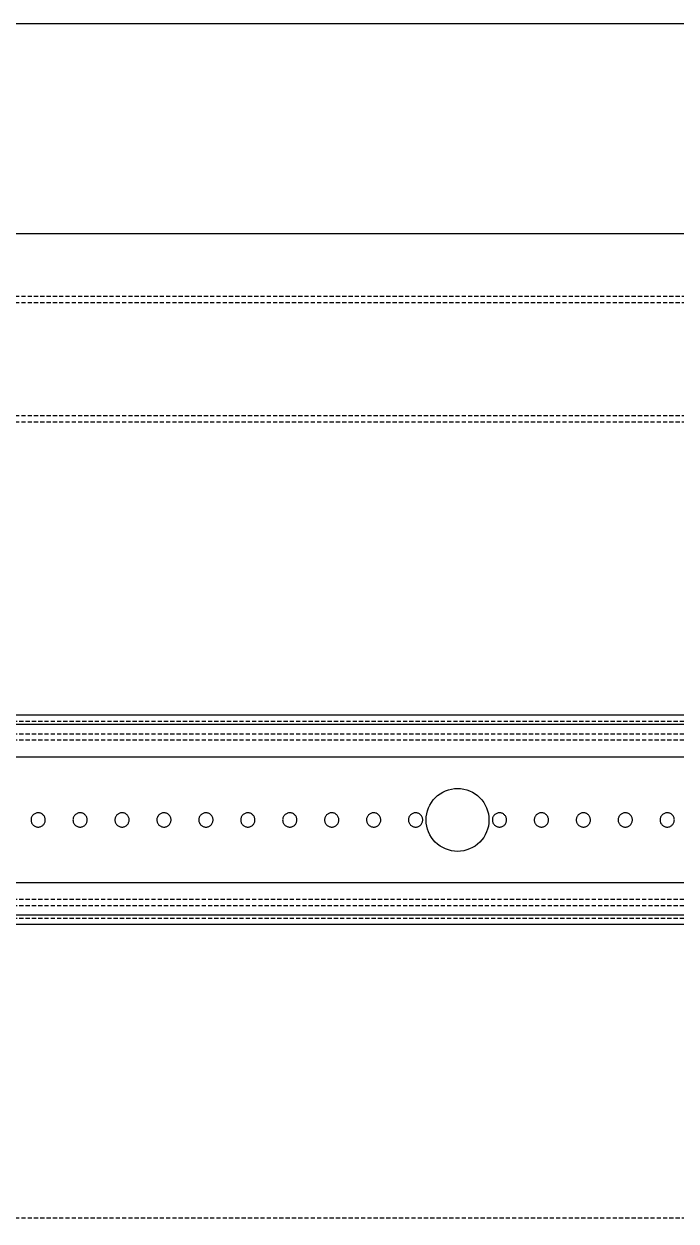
# Model space of a CAD drawing. Header units: metres. Extents: x -200 to 3000, y -1652 to 380.
# Drawn here: x 1643 to 1954, y -192 to 380 of the extents above; entities that cross this region are included whole.
import ezdxf

# ---------------------------------------------------------------- set-up
doc = ezdxf.new("R2010")
doc.units = ezdxf.units.M
doc.linetypes.add('DASHED2', pattern=[3, 2, -1])
for name, color, linetype in [('GIZLI', 8, 'DASHED2'), ('GORUNEN', 7, 'Continuous'), ('SINIR', 1, 'Continuous'), ('TEGET', 9, 'Continuous')]:
    doc.layers.add(name, color=color, linetype=linetype)

msp = doc.modelspace()

# ---------------------------------------------------------------- linework, layer by layer
at = {"layer": 'GIZLI'}
for points in [[(-100, 280), (2300, 280)], [(-80, 250), (2280, 250)], [(-80, 250), (2280, 250)], [(-80, 247), (2280, 247)], [(-80, 247), (2280, 247)], [(-80, 193), (2280, 193)], [(-80, 193), (2280, 193)], [(-80, 190), (2280, 190)], [(-80, 190), (2280, 190)], [(2090, 50), (150, 50)], [(2090, 50), (150, 50)], [(2090, 50), (150, 50)], [(2090, 47), (150, 47)], [(2090, 47), (150, 47)], [(2090, 47), (150, 47)], [(2090, 47), (150, 47)], [(2090, 41), (150, 41)], [(2090, 38), (150, 38)], [(2090, 30), (150, 30)], [(1835, 0), (1835.072, 1.47), (1835.288, 2.926), (1835.646, 4.354), (1836.142, 5.74), (1836.771, 7.071), (1837.528, 8.334), (1838.405, 9.516), (1839.393, 10.607), (1840.484, 11.595), (1841.666, 12.472), (1842.929, 13.229), (1844.26, 13.858), (1845.646, 14.354), (1847.074, 14.712), (1848.53, 14.928), (1850, 15)], [(1850, 15), (1851.47, 14.928), (1852.926, 14.712), (1854.354, 14.354), (1855.74, 13.858), (1857.071, 13.229), (1858.334, 12.472), (1859.516, 11.595), (1860.607, 10.607), (1861.595, 9.516), (1862.472, 8.334), (1863.229, 7.071), (1863.858, 5.74), (1864.354, 4.354), (1864.712, 2.926), (1864.928, 1.47), (1865, 0)], [(1648.37, 2.984), (1648.085, 2.81), (1647.819, 2.608), (1647.574, 2.382), (1647.352, 2.133), (1647.156, 1.863), (1646.987, 1.575), (1646.847, 1.272), (1646.738, 0.957), (1646.659, 0.633), (1646.613, 0.302), (1646.6, -0.031), (1646.62, -0.364), (1646.672, -0.694), (1646.756, -1.017), (1646.871, -1.33), (1647.016, -1.63), (1647.19, -1.915), (1647.392, -2.181), (1647.618, -2.426), (1647.867, -2.648), (1648.137, -2.844), (1648.425, -3.013), (1648.728, -3.153), (1649.043, -3.262), (1649.367, -3.341), (1649.698, -3.387), (1650.031, -3.4), (1650.364, -3.38), (1650.694, -3.328), (1651.017, -3.244), (1651.33, -3.129), (1651.63, -2.984)], [(1651.63, -2.984), (1651.915, -2.81), (1652.181, -2.608), (1652.426, -2.382), (1652.648, -2.133), (1652.844, -1.863), (1653.013, -1.575), (1653.153, -1.272), (1653.262, -0.957), (1653.341, -0.633), (1653.387, -0.302), (1653.4, 0.031), (1653.38, 0.364), (1653.328, 0.694), (1653.244, 1.017), (1653.129, 1.33), (1652.984, 1.63), (1652.81, 1.915), (1652.608, 2.181), (1652.382, 2.426), (1652.133, 2.648), (1651.863, 2.844), (1651.575, 3.013), (1651.272, 3.153), (1650.957, 3.262), (1650.633, 3.341), (1650.302, 3.387), (1649.969, 3.4), (1649.636, 3.38), (1649.306, 3.328), (1648.983, 3.244), (1648.67, 3.129), (1648.37, 2.984)], [(1668.37, 2.984), (1668.085, 2.81), (1667.819, 2.608), (1667.574, 2.382), (1667.352, 2.133), (1667.156, 1.863), (1666.987, 1.575), (1666.847, 1.272), (1666.738, 0.957), (1666.659, 0.633), (1666.613, 0.302), (1666.6, -0.031), (1666.62, -0.364), (1666.672, -0.694), (1666.756, -1.017), (1666.871, -1.33), (1667.016, -1.63), (1667.19, -1.915), (1667.392, -2.181), (1667.618, -2.426), (1667.867, -2.648), (1668.137, -2.844), (1668.425, -3.013), (1668.728, -3.153), (1669.043, -3.262), (1669.367, -3.341), (1669.698, -3.387), (1670.031, -3.4), (1670.364, -3.38), (1670.694, -3.328), (1671.017, -3.244), (1671.33, -3.129), (1671.63, -2.984)], [(1671.63, -2.984), (1671.915, -2.81), (1672.181, -2.608), (1672.426, -2.382), (1672.648, -2.133), (1672.844, -1.863), (1673.013, -1.575), (1673.153, -1.272), (1673.262, -0.957), (1673.341, -0.633), (1673.387, -0.302), (1673.4, 0.031), (1673.38, 0.364), (1673.328, 0.694), (1673.244, 1.017), (1673.129, 1.33), (1672.984, 1.63), (1672.81, 1.915), (1672.608, 2.181), (1672.382, 2.426), (1672.133, 2.648), (1671.863, 2.844), (1671.575, 3.013), (1671.272, 3.153), (1670.957, 3.262), (1670.633, 3.341), (1670.302, 3.387), (1669.969, 3.4), (1669.636, 3.38), (1669.306, 3.328), (1668.983, 3.244), (1668.67, 3.129), (1668.37, 2.984)], [(1688.37, 2.984), (1688.085, 2.81), (1687.819, 2.608), (1687.574, 2.382), (1687.352, 2.133), (1687.156, 1.863), (1686.987, 1.575), (1686.847, 1.272), (1686.738, 0.957), (1686.659, 0.633), (1686.613, 0.302), (1686.6, -0.031), (1686.62, -0.364), (1686.672, -0.694), (1686.756, -1.017), (1686.871, -1.33), (1687.016, -1.63), (1687.19, -1.915), (1687.392, -2.181), (1687.618, -2.426), (1687.867, -2.648), (1688.137, -2.844), (1688.425, -3.013), (1688.728, -3.153), (1689.043, -3.262), (1689.367, -3.341), (1689.698, -3.387), (1690.031, -3.4), (1690.364, -3.38), (1690.694, -3.328), (1691.017, -3.244), (1691.33, -3.129), (1691.63, -2.984)], [(1691.63, -2.984), (1691.915, -2.81), (1692.181, -2.608), (1692.426, -2.382), (1692.648, -2.133), (1692.844, -1.863), (1693.013, -1.575), (1693.153, -1.272), (1693.262, -0.957), (1693.341, -0.633), (1693.387, -0.302), (1693.4, 0.031), (1693.38, 0.364), (1693.328, 0.694), (1693.244, 1.017), (1693.129, 1.33), (1692.984, 1.63), (1692.81, 1.915), (1692.608, 2.181), (1692.382, 2.426), (1692.133, 2.648), (1691.863, 2.844), (1691.575, 3.013), (1691.272, 3.153), (1690.957, 3.262), (1690.633, 3.341), (1690.302, 3.387), (1689.969, 3.4), (1689.636, 3.38), (1689.306, 3.328), (1688.983, 3.244), (1688.67, 3.129), (1688.37, 2.984)], [(1708.37, 2.984), (1708.085, 2.81), (1707.819, 2.608), (1707.574, 2.382), (1707.352, 2.133), (1707.156, 1.863), (1706.987, 1.575), (1706.847, 1.272), (1706.738, 0.957), (1706.659, 0.633), (1706.613, 0.302), (1706.6, -0.031), (1706.62, -0.364), (1706.672, -0.694), (1706.756, -1.017), (1706.871, -1.33), (1707.016, -1.63), (1707.19, -1.915), (1707.392, -2.181), (1707.618, -2.426), (1707.867, -2.648), (1708.137, -2.844), (1708.425, -3.013), (1708.728, -3.153), (1709.043, -3.262), (1709.367, -3.341), (1709.698, -3.387), (1710.031, -3.4), (1710.364, -3.38), (1710.694, -3.328), (1711.017, -3.244), (1711.33, -3.129), (1711.63, -2.984)], [(1711.63, -2.984), (1711.915, -2.81), (1712.181, -2.608), (1712.426, -2.382), (1712.648, -2.133), (1712.844, -1.863), (1713.013, -1.575), (1713.153, -1.272), (1713.262, -0.957), (1713.341, -0.633), (1713.387, -0.302), (1713.4, 0.031), (1713.38, 0.364), (1713.328, 0.694), (1713.244, 1.017), (1713.129, 1.33), (1712.984, 1.63), (1712.81, 1.915), (1712.608, 2.181), (1712.382, 2.426), (1712.133, 2.648), (1711.863, 2.844), (1711.575, 3.013), (1711.272, 3.153), (1710.957, 3.262), (1710.633, 3.341), (1710.302, 3.387), (1709.969, 3.4), (1709.636, 3.38), (1709.306, 3.328), (1708.983, 3.244), (1708.67, 3.129), (1708.37, 2.984)], [(1728.37, 2.984), (1728.085, 2.81), (1727.819, 2.608), (1727.574, 2.382), (1727.352, 2.133), (1727.156, 1.863), (1726.987, 1.575), (1726.847, 1.272), (1726.738, 0.957), (1726.659, 0.633), (1726.613, 0.302), (1726.6, -0.031), (1726.62, -0.364), (1726.672, -0.694), (1726.756, -1.017), (1726.871, -1.33), (1727.016, -1.63), (1727.19, -1.915), (1727.392, -2.181), (1727.618, -2.426), (1727.867, -2.648), (1728.137, -2.844), (1728.425, -3.013), (1728.728, -3.153), (1729.043, -3.262), (1729.367, -3.341), (1729.698, -3.387), (1730.031, -3.4), (1730.364, -3.38), (1730.694, -3.328), (1731.017, -3.244), (1731.33, -3.129), (1731.63, -2.984)], [(1731.63, -2.984), (1731.915, -2.81), (1732.181, -2.608), (1732.426, -2.382), (1732.648, -2.133), (1732.844, -1.863), (1733.013, -1.575), (1733.153, -1.272), (1733.262, -0.957), (1733.341, -0.633), (1733.387, -0.302), (1733.4, 0.031), (1733.38, 0.364), (1733.328, 0.694), (1733.244, 1.017), (1733.129, 1.33), (1732.984, 1.63), (1732.81, 1.915), (1732.608, 2.181), (1732.382, 2.426), (1732.133, 2.648), (1731.863, 2.844), (1731.575, 3.013), (1731.272, 3.153), (1730.957, 3.262), (1730.633, 3.341), (1730.302, 3.387), (1729.969, 3.4), (1729.636, 3.38), (1729.306, 3.328), (1728.983, 3.244), (1728.67, 3.129), (1728.37, 2.984)], [(1748.37, 2.984), (1748.085, 2.81), (1747.819, 2.608), (1747.574, 2.382), (1747.352, 2.133), (1747.156, 1.863), (1746.987, 1.575), (1746.847, 1.272), (1746.738, 0.957), (1746.659, 0.633), (1746.613, 0.302), (1746.6, -0.031), (1746.62, -0.364), (1746.672, -0.694), (1746.756, -1.017), (1746.871, -1.33), (1747.016, -1.63), (1747.19, -1.915), (1747.392, -2.181), (1747.618, -2.426), (1747.867, -2.648), (1748.137, -2.844), (1748.425, -3.013), (1748.728, -3.153), (1749.043, -3.262), (1749.367, -3.341), (1749.698, -3.387), (1750.031, -3.4), (1750.364, -3.38), (1750.694, -3.328), (1751.017, -3.244), (1751.33, -3.129), (1751.63, -2.984)], [(1751.63, -2.984), (1751.915, -2.81), (1752.181, -2.608), (1752.426, -2.382), (1752.648, -2.133), (1752.844, -1.863), (1753.013, -1.575), (1753.153, -1.272), (1753.262, -0.957), (1753.341, -0.633), (1753.387, -0.302), (1753.4, 0.031), (1753.38, 0.364), (1753.328, 0.694), (1753.244, 1.017), (1753.129, 1.33), (1752.984, 1.63), (1752.81, 1.915), (1752.608, 2.181), (1752.382, 2.426), (1752.133, 2.648), (1751.863, 2.844), (1751.575, 3.013), (1751.272, 3.153), (1750.957, 3.262), (1750.633, 3.341), (1750.302, 3.387), (1749.969, 3.4), (1749.636, 3.38), (1749.306, 3.328), (1748.983, 3.244), (1748.67, 3.129), (1748.37, 2.984)], [(1768.37, 2.984), (1768.085, 2.81), (1767.819, 2.608), (1767.574, 2.382), (1767.352, 2.133), (1767.156, 1.863), (1766.987, 1.575), (1766.847, 1.272), (1766.738, 0.957), (1766.659, 0.633), (1766.613, 0.302), (1766.6, -0.031), (1766.62, -0.364), (1766.672, -0.694), (1766.756, -1.017), (1766.871, -1.33), (1767.016, -1.63), (1767.19, -1.915), (1767.392, -2.181), (1767.618, -2.426), (1767.867, -2.648), (1768.137, -2.844), (1768.425, -3.013), (1768.728, -3.153), (1769.043, -3.262), (1769.367, -3.341), (1769.698, -3.387), (1770.031, -3.4), (1770.364, -3.38), (1770.694, -3.328), (1771.017, -3.244), (1771.33, -3.129), (1771.63, -2.984)], [(1771.63, -2.984), (1771.915, -2.81), (1772.181, -2.608), (1772.426, -2.382), (1772.648, -2.133), (1772.844, -1.863), (1773.013, -1.575), (1773.153, -1.272), (1773.262, -0.957), (1773.341, -0.633), (1773.387, -0.302), (1773.4, 0.031), (1773.38, 0.364), (1773.328, 0.694), (1773.244, 1.017), (1773.129, 1.33), (1772.984, 1.63), (1772.81, 1.915), (1772.608, 2.181), (1772.382, 2.426), (1772.133, 2.648), (1771.863, 2.844), (1771.575, 3.013), (1771.272, 3.153), (1770.957, 3.262), (1770.633, 3.341), (1770.302, 3.387), (1769.969, 3.4), (1769.636, 3.38), (1769.306, 3.328), (1768.983, 3.244), (1768.67, 3.129), (1768.37, 2.984)], [(1788.37, 2.984), (1788.085, 2.81), (1787.819, 2.608), (1787.574, 2.382), (1787.352, 2.133), (1787.156, 1.863), (1786.987, 1.575), (1786.847, 1.272), (1786.738, 0.957), (1786.659, 0.633), (1786.613, 0.302), (1786.6, -0.031), (1786.62, -0.364), (1786.672, -0.694), (1786.756, -1.017), (1786.871, -1.33), (1787.016, -1.63), (1787.19, -1.915), (1787.392, -2.181), (1787.618, -2.426), (1787.867, -2.648), (1788.137, -2.844), (1788.425, -3.013), (1788.728, -3.153), (1789.043, -3.262), (1789.367, -3.341), (1789.698, -3.387), (1790.031, -3.4), (1790.364, -3.38), (1790.694, -3.328), (1791.017, -3.244), (1791.33, -3.129), (1791.63, -2.984)], [(1791.63, -2.984), (1791.915, -2.81), (1792.181, -2.608), (1792.426, -2.382), (1792.648, -2.133), (1792.844, -1.863), (1793.013, -1.575), (1793.153, -1.272), (1793.262, -0.957), (1793.341, -0.633), (1793.387, -0.302), (1793.4, 0.031), (1793.38, 0.364), (1793.328, 0.694), (1793.244, 1.017), (1793.129, 1.33), (1792.984, 1.63), (1792.81, 1.915), (1792.608, 2.181), (1792.382, 2.426), (1792.133, 2.648), (1791.863, 2.844), (1791.575, 3.013), (1791.272, 3.153), (1790.957, 3.262), (1790.633, 3.341), (1790.302, 3.387), (1789.969, 3.4), (1789.636, 3.38), (1789.306, 3.328), (1788.983, 3.244), (1788.67, 3.129), (1788.37, 2.984)], [(1808.37, 2.984), (1808.085, 2.81), (1807.819, 2.608), (1807.574, 2.382), (1807.352, 2.133), (1807.156, 1.863), (1806.987, 1.575), (1806.847, 1.272), (1806.738, 0.957), (1806.659, 0.633), (1806.613, 0.302), (1806.6, -0.031), (1806.62, -0.364), (1806.672, -0.694), (1806.756, -1.017), (1806.871, -1.33), (1807.016, -1.63), (1807.19, -1.915), (1807.392, -2.181), (1807.618, -2.426), (1807.867, -2.648), (1808.137, -2.844), (1808.425, -3.013), (1808.728, -3.153), (1809.043, -3.262), (1809.367, -3.341), (1809.698, -3.387), (1810.031, -3.4), (1810.364, -3.38), (1810.694, -3.328), (1811.017, -3.244), (1811.33, -3.129), (1811.63, -2.984)], [(1811.63, -2.984), (1811.915, -2.81), (1812.181, -2.608), (1812.426, -2.382), (1812.648, -2.133), (1812.844, -1.863), (1813.013, -1.575), (1813.153, -1.272), (1813.262, -0.957), (1813.341, -0.633), (1813.387, -0.302), (1813.4, 0.031), (1813.38, 0.364), (1813.328, 0.694), (1813.244, 1.017), (1813.129, 1.33), (1812.984, 1.63), (1812.81, 1.915), (1812.608, 2.181), (1812.382, 2.426), (1812.133, 2.648), (1811.863, 2.844), (1811.575, 3.013), (1811.272, 3.153), (1810.957, 3.262), (1810.633, 3.341), (1810.302, 3.387), (1809.969, 3.4), (1809.636, 3.38), (1809.306, 3.328), (1808.983, 3.244), (1808.67, 3.129), (1808.37, 2.984)], [(1828.37, 2.984), (1828.085, 2.81), (1827.819, 2.608), (1827.574, 2.382), (1827.352, 2.133), (1827.156, 1.863), (1826.987, 1.575), (1826.847, 1.272), (1826.738, 0.957), (1826.659, 0.633), (1826.613, 0.302), (1826.6, -0.031), (1826.62, -0.364), (1826.672, -0.694), (1826.756, -1.017), (1826.871, -1.33), (1827.016, -1.63), (1827.19, -1.915), (1827.392, -2.181), (1827.618, -2.426), (1827.867, -2.648), (1828.137, -2.844), (1828.425, -3.013), (1828.728, -3.153), (1829.043, -3.262), (1829.367, -3.341), (1829.698, -3.387), (1830.031, -3.4), (1830.364, -3.38), (1830.694, -3.328), (1831.017, -3.244), (1831.33, -3.129), (1831.63, -2.984)], [(1831.63, -2.984), (1831.915, -2.81), (1832.181, -2.608), (1832.426, -2.382), (1832.648, -2.133), (1832.844, -1.863), (1833.013, -1.575), (1833.153, -1.272), (1833.262, -0.957), (1833.341, -0.633), (1833.387, -0.302), (1833.4, 0.031), (1833.38, 0.364), (1833.328, 0.694), (1833.244, 1.017), (1833.129, 1.33), (1832.984, 1.63), (1832.81, 1.915), (1832.608, 2.181), (1832.382, 2.426), (1832.133, 2.648), (1831.863, 2.844), (1831.575, 3.013), (1831.272, 3.153), (1830.957, 3.262), (1830.633, 3.341), (1830.302, 3.387), (1829.969, 3.4), (1829.636, 3.38), (1829.306, 3.328), (1828.983, 3.244), (1828.67, 3.129), (1828.37, 2.984)], [(1865, 0), (1864.928, -1.47), (1864.712, -2.926), (1864.354, -4.354), (1863.858, -5.74), (1863.229, -7.071), (1862.472, -8.334), (1861.595, -9.516), (1860.607, -10.607), (1859.516, -11.595), (1858.334, -12.472), (1857.071, -13.229), (1855.74, -13.858), (1854.354, -14.354), (1852.926, -14.712), (1851.47, -14.928), (1850, -15)], [(1868.37, 2.984), (1868.085, 2.81), (1867.819, 2.608), (1867.574, 2.382), (1867.352, 2.133), (1867.156, 1.863), (1866.987, 1.575), (1866.847, 1.272), (1866.738, 0.957), (1866.659, 0.633), (1866.613, 0.302), (1866.6, -0.031), (1866.62, -0.364), (1866.672, -0.694), (1866.756, -1.017), (1866.871, -1.33), (1867.016, -1.63), (1867.19, -1.915), (1867.392, -2.181), (1867.618, -2.426), (1867.867, -2.648), (1868.137, -2.844), (1868.425, -3.013), (1868.728, -3.153), (1869.043, -3.262), (1869.367, -3.341), (1869.698, -3.387), (1870.031, -3.4), (1870.364, -3.38), (1870.694, -3.328), (1871.017, -3.244), (1871.33, -3.129), (1871.63, -2.984)], [(1871.63, -2.984), (1871.915, -2.81), (1872.181, -2.608), (1872.426, -2.382), (1872.648, -2.133), (1872.844, -1.863), (1873.013, -1.575), (1873.153, -1.272), (1873.262, -0.957), (1873.341, -0.633), (1873.387, -0.302), (1873.4, 0.031), (1873.38, 0.364), (1873.328, 0.694), (1873.244, 1.017), (1873.129, 1.33), (1872.984, 1.63), (1872.81, 1.915), (1872.608, 2.181), (1872.382, 2.426), (1872.133, 2.648), (1871.863, 2.844), (1871.575, 3.013), (1871.272, 3.153), (1870.957, 3.262), (1870.633, 3.341), (1870.302, 3.387), (1869.969, 3.4), (1869.636, 3.38), (1869.306, 3.328), (1868.983, 3.244), (1868.67, 3.129), (1868.37, 2.984)], [(1888.37, 2.984), (1888.085, 2.81), (1887.819, 2.608), (1887.574, 2.382), (1887.352, 2.133), (1887.156, 1.863), (1886.987, 1.575), (1886.847, 1.272), (1886.738, 0.957), (1886.659, 0.633), (1886.613, 0.302), (1886.6, -0.031), (1886.62, -0.364), (1886.672, -0.694), (1886.756, -1.017), (1886.871, -1.33), (1887.016, -1.63), (1887.19, -1.915), (1887.392, -2.181), (1887.618, -2.426), (1887.867, -2.648), (1888.137, -2.844), (1888.425, -3.013), (1888.728, -3.153), (1889.043, -3.262), (1889.367, -3.341), (1889.698, -3.387), (1890.031, -3.4), (1890.364, -3.38), (1890.694, -3.328), (1891.017, -3.244), (1891.33, -3.129), (1891.63, -2.984)], [(1891.63, -2.984), (1891.915, -2.81), (1892.181, -2.608), (1892.426, -2.382), (1892.648, -2.133), (1892.844, -1.863), (1893.013, -1.575), (1893.153, -1.272), (1893.262, -0.957), (1893.341, -0.633), (1893.387, -0.302), (1893.4, 0.031), (1893.38, 0.364), (1893.328, 0.694), (1893.244, 1.017), (1893.129, 1.33), (1892.984, 1.63), (1892.81, 1.915), (1892.608, 2.181), (1892.382, 2.426), (1892.133, 2.648), (1891.863, 2.844), (1891.575, 3.013), (1891.272, 3.153), (1890.957, 3.262), (1890.633, 3.341), (1890.302, 3.387), (1889.969, 3.4), (1889.636, 3.38), (1889.306, 3.328), (1888.983, 3.244), (1888.67, 3.129), (1888.37, 2.984)], [(1908.37, 2.984), (1908.085, 2.81), (1907.819, 2.608), (1907.574, 2.382), (1907.352, 2.133), (1907.156, 1.863), (1906.987, 1.575), (1906.847, 1.272), (1906.738, 0.957), (1906.659, 0.633), (1906.613, 0.302), (1906.6, -0.031), (1906.62, -0.364), (1906.672, -0.694), (1906.756, -1.017), (1906.871, -1.33), (1907.016, -1.63), (1907.19, -1.915), (1907.392, -2.181), (1907.618, -2.426), (1907.867, -2.648), (1908.137, -2.844), (1908.425, -3.013), (1908.728, -3.153), (1909.043, -3.262), (1909.367, -3.341), (1909.698, -3.387), (1910.031, -3.4), (1910.364, -3.38), (1910.694, -3.328), (1911.017, -3.244), (1911.33, -3.129), (1911.63, -2.984)], [(1911.63, -2.984), (1911.915, -2.81), (1912.181, -2.608), (1912.426, -2.382), (1912.648, -2.133), (1912.844, -1.863), (1913.013, -1.575), (1913.153, -1.272), (1913.262, -0.957), (1913.341, -0.633), (1913.387, -0.302), (1913.4, 0.031), (1913.38, 0.364), (1913.328, 0.694), (1913.244, 1.017), (1913.129, 1.33), (1912.984, 1.63), (1912.81, 1.915), (1912.608, 2.181), (1912.382, 2.426), (1912.133, 2.648), (1911.863, 2.844), (1911.575, 3.013), (1911.272, 3.153), (1910.957, 3.262), (1910.633, 3.341), (1910.302, 3.387), (1909.969, 3.4), (1909.636, 3.38), (1909.306, 3.328), (1908.983, 3.244), (1908.67, 3.129), (1908.37, 2.984)], [(1928.37, 2.984), (1928.085, 2.81), (1927.819, 2.608), (1927.574, 2.382), (1927.352, 2.133), (1927.156, 1.863), (1926.987, 1.575), (1926.847, 1.272), (1926.738, 0.957), (1926.659, 0.633), (1926.613, 0.302), (1926.6, -0.031), (1926.62, -0.364), (1926.672, -0.694), (1926.756, -1.017), (1926.871, -1.33), (1927.016, -1.63), (1927.19, -1.915), (1927.392, -2.181), (1927.618, -2.426), (1927.867, -2.648), (1928.137, -2.844), (1928.425, -3.013), (1928.728, -3.153), (1929.043, -3.262), (1929.367, -3.341), (1929.698, -3.387), (1930.031, -3.4), (1930.364, -3.38), (1930.694, -3.328), (1931.017, -3.244), (1931.33, -3.129), (1931.63, -2.984)], [(1931.63, -2.984), (1931.915, -2.81), (1932.181, -2.608), (1932.426, -2.382), (1932.648, -2.133), (1932.844, -1.863), (1933.013, -1.575), (1933.153, -1.272), (1933.262, -0.957), (1933.341, -0.633), (1933.387, -0.302), (1933.4, 0.031), (1933.38, 0.364), (1933.328, 0.694), (1933.244, 1.017), (1933.129, 1.33), (1932.984, 1.63), (1932.81, 1.915), (1932.608, 2.181), (1932.382, 2.426), (1932.133, 2.648), (1931.863, 2.844), (1931.575, 3.013), (1931.272, 3.153), (1930.957, 3.262), (1930.633, 3.341), (1930.302, 3.387), (1929.969, 3.4), (1929.636, 3.38), (1929.306, 3.328), (1928.983, 3.244), (1928.67, 3.129), (1928.37, 2.984)], [(1948.37, 2.984), (1948.085, 2.81), (1947.819, 2.608), (1947.574, 2.382), (1947.352, 2.133), (1947.156, 1.863), (1946.987, 1.575), (1946.847, 1.272), (1946.738, 0.957), (1946.659, 0.633), (1946.613, 0.302), (1946.6, -0.031), (1946.62, -0.364), (1946.672, -0.694), (1946.756, -1.017), (1946.871, -1.33), (1947.016, -1.63), (1947.19, -1.915), (1947.392, -2.181), (1947.618, -2.426), (1947.867, -2.648), (1948.137, -2.844), (1948.425, -3.013), (1948.728, -3.153), (1949.043, -3.262), (1949.367, -3.341), (1949.698, -3.387), (1950.031, -3.4), (1950.364, -3.38), (1950.694, -3.328), (1951.017, -3.244), (1951.33, -3.129), (1951.63, -2.984)], [(1951.63, -2.984), (1951.915, -2.81), (1952.181, -2.608), (1952.426, -2.382), (1952.648, -2.133), (1952.844, -1.863), (1953.013, -1.575), (1953.153, -1.272), (1953.262, -0.957), (1953.341, -0.633), (1953.387, -0.302), (1953.4, 0.031), (1953.38, 0.364), (1953.328, 0.694), (1953.244, 1.017), (1953.129, 1.33), (1952.984, 1.63), (1952.81, 1.915), (1952.608, 2.181), (1952.382, 2.426), (1952.133, 2.648), (1951.863, 2.844), (1951.575, 3.013), (1951.272, 3.153), (1950.957, 3.262), (1950.633, 3.341), (1950.302, 3.387), (1949.969, 3.4), (1949.636, 3.38), (1949.306, 3.328), (1948.983, 3.244), (1948.67, 3.129), (1948.37, 2.984)], [(1850, -15), (1848.53, -14.928), (1847.074, -14.712), (1845.646, -14.354), (1844.26, -13.858), (1842.929, -13.229), (1841.666, -12.472), (1840.484, -11.595), (1839.393, -10.607), (1838.405, -9.516), (1837.528, -8.334), (1836.771, -7.071), (1836.142, -5.74), (1835.646, -4.354), (1835.288, -2.926), (1835.072, -1.47), (1835, 0)], [(2090, -30), (150, -30)], [(2090, -38), (150, -38)], [(2090, -41), (150, -41)], [(2090, -47), (150, -47)], [(2090, -47), (150, -47)], [(2090, -47), (150, -47)], [(2090, -47), (150, -47)], [(2090, -50), (150, -50)], [(2090, -50), (150, -50)], [(-80, -190), (2280, -190)], [(-80, -190), (2280, -190)]]:
    msp.add_lwpolyline(points, dxfattribs=at)
at = {"layer": 'GORUNEN'}
for points in [[(-100, 280), (2300, 280)], [(2087, 50), (150, 50)], [(1985, 30), (1105.5, 30)], [(1835, 0), (1835.072, 1.47), (1835.288, 2.926), (1835.646, 4.354), (1836.142, 5.74), (1836.771, 7.071), (1837.528, 8.334), (1838.405, 9.516), (1839.393, 10.607), (1840.484, 11.595), (1841.666, 12.472), (1842.929, 13.229), (1844.26, 13.858), (1845.646, 14.354), (1847.074, 14.712), (1848.53, 14.928), (1850, 15)], [(1850, 15), (1851.47, 14.928), (1852.926, 14.712), (1854.354, 14.354), (1855.74, 13.858), (1857.071, 13.229), (1858.334, 12.472), (1859.516, 11.595), (1860.607, 10.607), (1861.595, 9.516), (1862.472, 8.334), (1863.229, 7.071), (1863.858, 5.74), (1864.354, 4.354), (1864.712, 2.926), (1864.928, 1.47), (1865, 0)], [(1648.37, 2.984), (1648.085, 2.81), (1647.819, 2.608), (1647.574, 2.382), (1647.352, 2.133), (1647.156, 1.863), (1646.987, 1.575), (1646.847, 1.272), (1646.738, 0.957), (1646.659, 0.633), (1646.613, 0.302), (1646.6, -0.031), (1646.62, -0.364), (1646.672, -0.694), (1646.756, -1.017), (1646.871, -1.33), (1647.016, -1.63), (1647.19, -1.915), (1647.392, -2.181), (1647.618, -2.426), (1647.867, -2.648), (1648.137, -2.844), (1648.425, -3.013), (1648.728, -3.153), (1649.043, -3.262), (1649.367, -3.341), (1649.698, -3.387), (1650.031, -3.4), (1650.364, -3.38), (1650.694, -3.328), (1651.017, -3.244), (1651.33, -3.129), (1651.63, -2.984)], [(1651.63, -2.984), (1651.915, -2.81), (1652.181, -2.608), (1652.426, -2.382), (1652.648, -2.133), (1652.844, -1.863), (1653.013, -1.575), (1653.153, -1.272), (1653.262, -0.957), (1653.341, -0.633), (1653.387, -0.302), (1653.4, 0.031), (1653.38, 0.364), (1653.328, 0.694), (1653.244, 1.017), (1653.129, 1.33), (1652.984, 1.63), (1652.81, 1.915), (1652.608, 2.181), (1652.382, 2.426), (1652.133, 2.648), (1651.863, 2.844), (1651.575, 3.013), (1651.272, 3.153), (1650.957, 3.262), (1650.633, 3.341), (1650.302, 3.387), (1649.969, 3.4), (1649.636, 3.38), (1649.306, 3.328), (1648.983, 3.244), (1648.67, 3.129), (1648.37, 2.984)], [(1668.37, 2.984), (1668.085, 2.81), (1667.819, 2.608), (1667.574, 2.382), (1667.352, 2.133), (1667.156, 1.863), (1666.987, 1.575), (1666.847, 1.272), (1666.738, 0.957), (1666.659, 0.633), (1666.613, 0.302), (1666.6, -0.031), (1666.62, -0.364), (1666.672, -0.694), (1666.756, -1.017), (1666.871, -1.33), (1667.016, -1.63), (1667.19, -1.915), (1667.392, -2.181), (1667.618, -2.426), (1667.867, -2.648), (1668.137, -2.844), (1668.425, -3.013), (1668.728, -3.153), (1669.043, -3.262), (1669.367, -3.341), (1669.698, -3.387), (1670.031, -3.4), (1670.364, -3.38), (1670.694, -3.328), (1671.017, -3.244), (1671.33, -3.129), (1671.63, -2.984)], [(1671.63, -2.984), (1671.915, -2.81), (1672.181, -2.608), (1672.426, -2.382), (1672.648, -2.133), (1672.844, -1.863), (1673.013, -1.575), (1673.153, -1.272), (1673.262, -0.957), (1673.341, -0.633), (1673.387, -0.302), (1673.4, 0.031), (1673.38, 0.364), (1673.328, 0.694), (1673.244, 1.017), (1673.129, 1.33), (1672.984, 1.63), (1672.81, 1.915), (1672.608, 2.181), (1672.382, 2.426), (1672.133, 2.648), (1671.863, 2.844), (1671.575, 3.013), (1671.272, 3.153), (1670.957, 3.262), (1670.633, 3.341), (1670.302, 3.387), (1669.969, 3.4), (1669.636, 3.38), (1669.306, 3.328), (1668.983, 3.244), (1668.67, 3.129), (1668.37, 2.984)], [(1688.37, 2.984), (1688.085, 2.81), (1687.819, 2.608), (1687.574, 2.382), (1687.352, 2.133), (1687.156, 1.863), (1686.987, 1.575), (1686.847, 1.272), (1686.738, 0.957), (1686.659, 0.633), (1686.613, 0.302), (1686.6, -0.031), (1686.62, -0.364), (1686.672, -0.694), (1686.756, -1.017), (1686.871, -1.33), (1687.016, -1.63), (1687.19, -1.915), (1687.392, -2.181), (1687.618, -2.426), (1687.867, -2.648), (1688.137, -2.844), (1688.425, -3.013), (1688.728, -3.153), (1689.043, -3.262), (1689.367, -3.341), (1689.698, -3.387), (1690.031, -3.4), (1690.364, -3.38), (1690.694, -3.328), (1691.017, -3.244), (1691.33, -3.129), (1691.63, -2.984)], [(1691.63, -2.984), (1691.915, -2.81), (1692.181, -2.608), (1692.426, -2.382), (1692.648, -2.133), (1692.844, -1.863), (1693.013, -1.575), (1693.153, -1.272), (1693.262, -0.957), (1693.341, -0.633), (1693.387, -0.302), (1693.4, 0.031), (1693.38, 0.364), (1693.328, 0.694), (1693.244, 1.017), (1693.129, 1.33), (1692.984, 1.63), (1692.81, 1.915), (1692.608, 2.181), (1692.382, 2.426), (1692.133, 2.648), (1691.863, 2.844), (1691.575, 3.013), (1691.272, 3.153), (1690.957, 3.262), (1690.633, 3.341), (1690.302, 3.387), (1689.969, 3.4), (1689.636, 3.38), (1689.306, 3.328), (1688.983, 3.244), (1688.67, 3.129), (1688.37, 2.984)], [(1708.37, 2.984), (1708.085, 2.81), (1707.819, 2.608), (1707.574, 2.382), (1707.352, 2.133), (1707.156, 1.863), (1706.987, 1.575), (1706.847, 1.272), (1706.738, 0.957), (1706.659, 0.633), (1706.613, 0.302), (1706.6, -0.031), (1706.62, -0.364), (1706.672, -0.694), (1706.756, -1.017), (1706.871, -1.33), (1707.016, -1.63), (1707.19, -1.915), (1707.392, -2.181), (1707.618, -2.426), (1707.867, -2.648), (1708.137, -2.844), (1708.425, -3.013), (1708.728, -3.153), (1709.043, -3.262), (1709.367, -3.341), (1709.698, -3.387), (1710.031, -3.4), (1710.364, -3.38), (1710.694, -3.328), (1711.017, -3.244), (1711.33, -3.129), (1711.63, -2.984)], [(1711.63, -2.984), (1711.915, -2.81), (1712.181, -2.608), (1712.426, -2.382), (1712.648, -2.133), (1712.844, -1.863), (1713.013, -1.575), (1713.153, -1.272), (1713.262, -0.957), (1713.341, -0.633), (1713.387, -0.302), (1713.4, 0.031), (1713.38, 0.364), (1713.328, 0.694), (1713.244, 1.017), (1713.129, 1.33), (1712.984, 1.63), (1712.81, 1.915), (1712.608, 2.181), (1712.382, 2.426), (1712.133, 2.648), (1711.863, 2.844), (1711.575, 3.013), (1711.272, 3.153), (1710.957, 3.262), (1710.633, 3.341), (1710.302, 3.387), (1709.969, 3.4), (1709.636, 3.38), (1709.306, 3.328), (1708.983, 3.244), (1708.67, 3.129), (1708.37, 2.984)], [(1728.37, 2.984), (1728.085, 2.81), (1727.819, 2.608), (1727.574, 2.382), (1727.352, 2.133), (1727.156, 1.863), (1726.987, 1.575), (1726.847, 1.272), (1726.738, 0.957), (1726.659, 0.633), (1726.613, 0.302), (1726.6, -0.031), (1726.62, -0.364), (1726.672, -0.694), (1726.756, -1.017), (1726.871, -1.33), (1727.016, -1.63), (1727.19, -1.915), (1727.392, -2.181), (1727.618, -2.426), (1727.867, -2.648), (1728.137, -2.844), (1728.425, -3.013), (1728.728, -3.153), (1729.043, -3.262), (1729.367, -3.341), (1729.698, -3.387), (1730.031, -3.4), (1730.364, -3.38), (1730.694, -3.328), (1731.017, -3.244), (1731.33, -3.129), (1731.63, -2.984)], [(1731.63, -2.984), (1731.915, -2.81), (1732.181, -2.608), (1732.426, -2.382), (1732.648, -2.133), (1732.844, -1.863), (1733.013, -1.575), (1733.153, -1.272), (1733.262, -0.957), (1733.341, -0.633), (1733.387, -0.302), (1733.4, 0.031), (1733.38, 0.364), (1733.328, 0.694), (1733.244, 1.017), (1733.129, 1.33), (1732.984, 1.63), (1732.81, 1.915), (1732.608, 2.181), (1732.382, 2.426), (1732.133, 2.648), (1731.863, 2.844), (1731.575, 3.013), (1731.272, 3.153), (1730.957, 3.262), (1730.633, 3.341), (1730.302, 3.387), (1729.969, 3.4), (1729.636, 3.38), (1729.306, 3.328), (1728.983, 3.244), (1728.67, 3.129), (1728.37, 2.984)], [(1748.37, 2.984), (1748.085, 2.81), (1747.819, 2.608), (1747.574, 2.382), (1747.352, 2.133), (1747.156, 1.863), (1746.987, 1.575), (1746.847, 1.272), (1746.738, 0.957), (1746.659, 0.633), (1746.613, 0.302), (1746.6, -0.031), (1746.62, -0.364), (1746.672, -0.694), (1746.756, -1.017), (1746.871, -1.33), (1747.016, -1.63), (1747.19, -1.915), (1747.392, -2.181), (1747.618, -2.426), (1747.867, -2.648), (1748.137, -2.844), (1748.425, -3.013), (1748.728, -3.153), (1749.043, -3.262), (1749.367, -3.341), (1749.698, -3.387), (1750.031, -3.4), (1750.364, -3.38), (1750.694, -3.328), (1751.017, -3.244), (1751.33, -3.129), (1751.63, -2.984)], [(1751.63, -2.984), (1751.915, -2.81), (1752.181, -2.608), (1752.426, -2.382), (1752.648, -2.133), (1752.844, -1.863), (1753.013, -1.575), (1753.153, -1.272), (1753.262, -0.957), (1753.341, -0.633), (1753.387, -0.302), (1753.4, 0.031), (1753.38, 0.364), (1753.328, 0.694), (1753.244, 1.017), (1753.129, 1.33), (1752.984, 1.63), (1752.81, 1.915), (1752.608, 2.181), (1752.382, 2.426), (1752.133, 2.648), (1751.863, 2.844), (1751.575, 3.013), (1751.272, 3.153), (1750.957, 3.262), (1750.633, 3.341), (1750.302, 3.387), (1749.969, 3.4), (1749.636, 3.38), (1749.306, 3.328), (1748.983, 3.244), (1748.67, 3.129), (1748.37, 2.984)], [(1768.37, 2.984), (1768.085, 2.81), (1767.819, 2.608), (1767.574, 2.382), (1767.352, 2.133), (1767.156, 1.863), (1766.987, 1.575), (1766.847, 1.272), (1766.738, 0.957), (1766.659, 0.633), (1766.613, 0.302), (1766.6, -0.031), (1766.62, -0.364), (1766.672, -0.694), (1766.756, -1.017), (1766.871, -1.33), (1767.016, -1.63), (1767.19, -1.915), (1767.392, -2.181), (1767.618, -2.426), (1767.867, -2.648), (1768.137, -2.844), (1768.425, -3.013), (1768.728, -3.153), (1769.043, -3.262), (1769.367, -3.341), (1769.698, -3.387), (1770.031, -3.4), (1770.364, -3.38), (1770.694, -3.328), (1771.017, -3.244), (1771.33, -3.129), (1771.63, -2.984)], [(1771.63, -2.984), (1771.915, -2.81), (1772.181, -2.608), (1772.426, -2.382), (1772.648, -2.133), (1772.844, -1.863), (1773.013, -1.575), (1773.153, -1.272), (1773.262, -0.957), (1773.341, -0.633), (1773.387, -0.302), (1773.4, 0.031), (1773.38, 0.364), (1773.328, 0.694), (1773.244, 1.017), (1773.129, 1.33), (1772.984, 1.63), (1772.81, 1.915), (1772.608, 2.181), (1772.382, 2.426), (1772.133, 2.648), (1771.863, 2.844), (1771.575, 3.013), (1771.272, 3.153), (1770.957, 3.262), (1770.633, 3.341), (1770.302, 3.387), (1769.969, 3.4), (1769.636, 3.38), (1769.306, 3.328), (1768.983, 3.244), (1768.67, 3.129), (1768.37, 2.984)], [(1788.37, 2.984), (1788.085, 2.81), (1787.819, 2.608), (1787.574, 2.382), (1787.352, 2.133), (1787.156, 1.863), (1786.987, 1.575), (1786.847, 1.272), (1786.738, 0.957), (1786.659, 0.633), (1786.613, 0.302), (1786.6, -0.031), (1786.62, -0.364), (1786.672, -0.694), (1786.756, -1.017), (1786.871, -1.33), (1787.016, -1.63), (1787.19, -1.915), (1787.392, -2.181), (1787.618, -2.426), (1787.867, -2.648), (1788.137, -2.844), (1788.425, -3.013), (1788.728, -3.153), (1789.043, -3.262), (1789.367, -3.341), (1789.698, -3.387), (1790.031, -3.4), (1790.364, -3.38), (1790.694, -3.328), (1791.017, -3.244), (1791.33, -3.129), (1791.63, -2.984)], [(1791.63, -2.984), (1791.915, -2.81), (1792.181, -2.608), (1792.426, -2.382), (1792.648, -2.133), (1792.844, -1.863), (1793.013, -1.575), (1793.153, -1.272), (1793.262, -0.957), (1793.341, -0.633), (1793.387, -0.302), (1793.4, 0.031), (1793.38, 0.364), (1793.328, 0.694), (1793.244, 1.017), (1793.129, 1.33), (1792.984, 1.63), (1792.81, 1.915), (1792.608, 2.181), (1792.382, 2.426), (1792.133, 2.648), (1791.863, 2.844), (1791.575, 3.013), (1791.272, 3.153), (1790.957, 3.262), (1790.633, 3.341), (1790.302, 3.387), (1789.969, 3.4), (1789.636, 3.38), (1789.306, 3.328), (1788.983, 3.244), (1788.67, 3.129), (1788.37, 2.984)], [(1808.37, 2.984), (1808.085, 2.81), (1807.819, 2.608), (1807.574, 2.382), (1807.352, 2.133), (1807.156, 1.863), (1806.987, 1.575), (1806.847, 1.272), (1806.738, 0.957), (1806.659, 0.633), (1806.613, 0.302), (1806.6, -0.031), (1806.62, -0.364), (1806.672, -0.694), (1806.756, -1.017), (1806.871, -1.33), (1807.016, -1.63), (1807.19, -1.915), (1807.392, -2.181), (1807.618, -2.426), (1807.867, -2.648), (1808.137, -2.844), (1808.425, -3.013), (1808.728, -3.153), (1809.043, -3.262), (1809.367, -3.341), (1809.698, -3.387), (1810.031, -3.4), (1810.364, -3.38), (1810.694, -3.328), (1811.017, -3.244), (1811.33, -3.129), (1811.63, -2.984)], [(1811.63, -2.984), (1811.915, -2.81), (1812.181, -2.608), (1812.426, -2.382), (1812.648, -2.133), (1812.844, -1.863), (1813.013, -1.575), (1813.153, -1.272), (1813.262, -0.957), (1813.341, -0.633), (1813.387, -0.302), (1813.4, 0.031), (1813.38, 0.364), (1813.328, 0.694), (1813.244, 1.017), (1813.129, 1.33), (1812.984, 1.63), (1812.81, 1.915), (1812.608, 2.181), (1812.382, 2.426), (1812.133, 2.648), (1811.863, 2.844), (1811.575, 3.013), (1811.272, 3.153), (1810.957, 3.262), (1810.633, 3.341), (1810.302, 3.387), (1809.969, 3.4), (1809.636, 3.38), (1809.306, 3.328), (1808.983, 3.244), (1808.67, 3.129), (1808.37, 2.984)], [(1828.37, 2.984), (1828.085, 2.81), (1827.819, 2.608), (1827.574, 2.382), (1827.352, 2.133), (1827.156, 1.863), (1826.987, 1.575), (1826.847, 1.272), (1826.738, 0.957), (1826.659, 0.633), (1826.613, 0.302), (1826.6, -0.031), (1826.62, -0.364), (1826.672, -0.694), (1826.756, -1.017), (1826.871, -1.33), (1827.016, -1.63), (1827.19, -1.915), (1827.392, -2.181), (1827.618, -2.426), (1827.867, -2.648), (1828.137, -2.844), (1828.425, -3.013), (1828.728, -3.153), (1829.043, -3.262), (1829.367, -3.341), (1829.698, -3.387), (1830.031, -3.4), (1830.364, -3.38), (1830.694, -3.328), (1831.017, -3.244), (1831.33, -3.129), (1831.63, -2.984)], [(1831.63, -2.984), (1831.915, -2.81), (1832.181, -2.608), (1832.426, -2.382), (1832.648, -2.133), (1832.844, -1.863), (1833.013, -1.575), (1833.153, -1.272), (1833.262, -0.957), (1833.341, -0.633), (1833.387, -0.302), (1833.4, 0.031), (1833.38, 0.364), (1833.328, 0.694), (1833.244, 1.017), (1833.129, 1.33), (1832.984, 1.63), (1832.81, 1.915), (1832.608, 2.181), (1832.382, 2.426), (1832.133, 2.648), (1831.863, 2.844), (1831.575, 3.013), (1831.272, 3.153), (1830.957, 3.262), (1830.633, 3.341), (1830.302, 3.387), (1829.969, 3.4), (1829.636, 3.38), (1829.306, 3.328), (1828.983, 3.244), (1828.67, 3.129), (1828.37, 2.984)], [(1865, 0), (1864.928, -1.47), (1864.712, -2.926), (1864.354, -4.354), (1863.858, -5.74), (1863.229, -7.071), (1862.472, -8.334), (1861.595, -9.516), (1860.607, -10.607), (1859.516, -11.595), (1858.334, -12.472), (1857.071, -13.229), (1855.74, -13.858), (1854.354, -14.354), (1852.926, -14.712), (1851.47, -14.928), (1850, -15)], [(1868.37, 2.984), (1868.085, 2.81), (1867.819, 2.608), (1867.574, 2.382), (1867.352, 2.133), (1867.156, 1.863), (1866.987, 1.575), (1866.847, 1.272), (1866.738, 0.957), (1866.659, 0.633), (1866.613, 0.302), (1866.6, -0.031), (1866.62, -0.364), (1866.672, -0.694), (1866.756, -1.017), (1866.871, -1.33), (1867.016, -1.63), (1867.19, -1.915), (1867.392, -2.181), (1867.618, -2.426), (1867.867, -2.648), (1868.137, -2.844), (1868.425, -3.013), (1868.728, -3.153), (1869.043, -3.262), (1869.367, -3.341), (1869.698, -3.387), (1870.031, -3.4), (1870.364, -3.38), (1870.694, -3.328), (1871.017, -3.244), (1871.33, -3.129), (1871.63, -2.984)], [(1871.63, -2.984), (1871.915, -2.81), (1872.181, -2.608), (1872.426, -2.382), (1872.648, -2.133), (1872.844, -1.863), (1873.013, -1.575), (1873.153, -1.272), (1873.262, -0.957), (1873.341, -0.633), (1873.387, -0.302), (1873.4, 0.031), (1873.38, 0.364), (1873.328, 0.694), (1873.244, 1.017), (1873.129, 1.33), (1872.984, 1.63), (1872.81, 1.915), (1872.608, 2.181), (1872.382, 2.426), (1872.133, 2.648), (1871.863, 2.844), (1871.575, 3.013), (1871.272, 3.153), (1870.957, 3.262), (1870.633, 3.341), (1870.302, 3.387), (1869.969, 3.4), (1869.636, 3.38), (1869.306, 3.328), (1868.983, 3.244), (1868.67, 3.129), (1868.37, 2.984)], [(1888.37, 2.984), (1888.085, 2.81), (1887.819, 2.608), (1887.574, 2.382), (1887.352, 2.133), (1887.156, 1.863), (1886.987, 1.575), (1886.847, 1.272), (1886.738, 0.957), (1886.659, 0.633), (1886.613, 0.302), (1886.6, -0.031), (1886.62, -0.364), (1886.672, -0.694), (1886.756, -1.017), (1886.871, -1.33), (1887.016, -1.63), (1887.19, -1.915), (1887.392, -2.181), (1887.618, -2.426), (1887.867, -2.648), (1888.137, -2.844), (1888.425, -3.013), (1888.728, -3.153), (1889.043, -3.262), (1889.367, -3.341), (1889.698, -3.387), (1890.031, -3.4), (1890.364, -3.38), (1890.694, -3.328), (1891.017, -3.244), (1891.33, -3.129), (1891.63, -2.984)], [(1891.63, -2.984), (1891.915, -2.81), (1892.181, -2.608), (1892.426, -2.382), (1892.648, -2.133), (1892.844, -1.863), (1893.013, -1.575), (1893.153, -1.272), (1893.262, -0.957), (1893.341, -0.633), (1893.387, -0.302), (1893.4, 0.031), (1893.38, 0.364), (1893.328, 0.694), (1893.244, 1.017), (1893.129, 1.33), (1892.984, 1.63), (1892.81, 1.915), (1892.608, 2.181), (1892.382, 2.426), (1892.133, 2.648), (1891.863, 2.844), (1891.575, 3.013), (1891.272, 3.153), (1890.957, 3.262), (1890.633, 3.341), (1890.302, 3.387), (1889.969, 3.4), (1889.636, 3.38), (1889.306, 3.328), (1888.983, 3.244), (1888.67, 3.129), (1888.37, 2.984)], [(1908.37, 2.984), (1908.085, 2.81), (1907.819, 2.608), (1907.574, 2.382), (1907.352, 2.133), (1907.156, 1.863), (1906.987, 1.575), (1906.847, 1.272), (1906.738, 0.957), (1906.659, 0.633), (1906.613, 0.302), (1906.6, -0.031), (1906.62, -0.364), (1906.672, -0.694), (1906.756, -1.017), (1906.871, -1.33), (1907.016, -1.63), (1907.19, -1.915), (1907.392, -2.181), (1907.618, -2.426), (1907.867, -2.648), (1908.137, -2.844), (1908.425, -3.013), (1908.728, -3.153), (1909.043, -3.262), (1909.367, -3.341), (1909.698, -3.387), (1910.031, -3.4), (1910.364, -3.38), (1910.694, -3.328), (1911.017, -3.244), (1911.33, -3.129), (1911.63, -2.984)], [(1911.63, -2.984), (1911.915, -2.81), (1912.181, -2.608), (1912.426, -2.382), (1912.648, -2.133), (1912.844, -1.863), (1913.013, -1.575), (1913.153, -1.272), (1913.262, -0.957), (1913.341, -0.633), (1913.387, -0.302), (1913.4, 0.031), (1913.38, 0.364), (1913.328, 0.694), (1913.244, 1.017), (1913.129, 1.33), (1912.984, 1.63), (1912.81, 1.915), (1912.608, 2.181), (1912.382, 2.426), (1912.133, 2.648), (1911.863, 2.844), (1911.575, 3.013), (1911.272, 3.153), (1910.957, 3.262), (1910.633, 3.341), (1910.302, 3.387), (1909.969, 3.4), (1909.636, 3.38), (1909.306, 3.328), (1908.983, 3.244), (1908.67, 3.129), (1908.37, 2.984)], [(1928.37, 2.984), (1928.085, 2.81), (1927.819, 2.608), (1927.574, 2.382), (1927.352, 2.133), (1927.156, 1.863), (1926.987, 1.575), (1926.847, 1.272), (1926.738, 0.957), (1926.659, 0.633), (1926.613, 0.302), (1926.6, -0.031), (1926.62, -0.364), (1926.672, -0.694), (1926.756, -1.017), (1926.871, -1.33), (1927.016, -1.63), (1927.19, -1.915), (1927.392, -2.181), (1927.618, -2.426), (1927.867, -2.648), (1928.137, -2.844), (1928.425, -3.013), (1928.728, -3.153), (1929.043, -3.262), (1929.367, -3.341), (1929.698, -3.387), (1930.031, -3.4), (1930.364, -3.38), (1930.694, -3.328), (1931.017, -3.244), (1931.33, -3.129), (1931.63, -2.984)], [(1931.63, -2.984), (1931.915, -2.81), (1932.181, -2.608), (1932.426, -2.382), (1932.648, -2.133), (1932.844, -1.863), (1933.013, -1.575), (1933.153, -1.272), (1933.262, -0.957), (1933.341, -0.633), (1933.387, -0.302), (1933.4, 0.031), (1933.38, 0.364), (1933.328, 0.694), (1933.244, 1.017), (1933.129, 1.33), (1932.984, 1.63), (1932.81, 1.915), (1932.608, 2.181), (1932.382, 2.426), (1932.133, 2.648), (1931.863, 2.844), (1931.575, 3.013), (1931.272, 3.153), (1930.957, 3.262), (1930.633, 3.341), (1930.302, 3.387), (1929.969, 3.4), (1929.636, 3.38), (1929.306, 3.328), (1928.983, 3.244), (1928.67, 3.129), (1928.37, 2.984)], [(1948.37, 2.984), (1948.085, 2.81), (1947.819, 2.608), (1947.574, 2.382), (1947.352, 2.133), (1947.156, 1.863), (1946.987, 1.575), (1946.847, 1.272), (1946.738, 0.957), (1946.659, 0.633), (1946.613, 0.302), (1946.6, -0.031), (1946.62, -0.364), (1946.672, -0.694), (1946.756, -1.017), (1946.871, -1.33), (1947.016, -1.63), (1947.19, -1.915), (1947.392, -2.181), (1947.618, -2.426), (1947.867, -2.648), (1948.137, -2.844), (1948.425, -3.013), (1948.728, -3.153), (1949.043, -3.262), (1949.367, -3.341), (1949.698, -3.387), (1950.031, -3.4), (1950.364, -3.38), (1950.694, -3.328), (1951.017, -3.244), (1951.33, -3.129), (1951.63, -2.984)], [(1951.63, -2.984), (1951.915, -2.81), (1952.181, -2.608), (1952.426, -2.382), (1952.648, -2.133), (1952.844, -1.863), (1953.013, -1.575), (1953.153, -1.272), (1953.262, -0.957), (1953.341, -0.633), (1953.387, -0.302), (1953.4, 0.031), (1953.38, 0.364), (1953.328, 0.694), (1953.244, 1.017), (1953.129, 1.33), (1952.984, 1.63), (1952.81, 1.915), (1952.608, 2.181), (1952.382, 2.426), (1952.133, 2.648), (1951.863, 2.844), (1951.575, 3.013), (1951.272, 3.153), (1950.957, 3.262), (1950.633, 3.341), (1950.302, 3.387), (1949.969, 3.4), (1949.636, 3.38), (1949.306, 3.328), (1948.983, 3.244), (1948.67, 3.129), (1948.37, 2.984)], [(1850, -15), (1848.53, -14.928), (1847.074, -14.712), (1845.646, -14.354), (1844.26, -13.858), (1842.929, -13.229), (1841.666, -12.472), (1840.484, -11.595), (1839.393, -10.607), (1838.405, -9.516), (1837.528, -8.334), (1836.771, -7.071), (1836.142, -5.74), (1835.646, -4.354), (1835.288, -2.926), (1835.072, -1.47), (1835, 0)], [(1985, -30), (1105.5, -30)], [(1987, -50), (1103.5, -50)], [(1987, -50), (1103.5, -50)]]:
    msp.add_lwpolyline(points, dxfattribs=at)
at = {"layer": 'SINIR'}
msp.add_lwpolyline([(-200, -1652), (3000, -1652), (3000, 380), (-200, 380)], close=True, dxfattribs=at)
at = {"layer": 'TEGET'}
for points in [[(1985, 45.5), (1105.5, 45.5)], [(1985, -45.5), (1105.5, -45.5)]]:
    msp.add_lwpolyline(points, dxfattribs=at)

doc.saveas('drawing.dxf')
